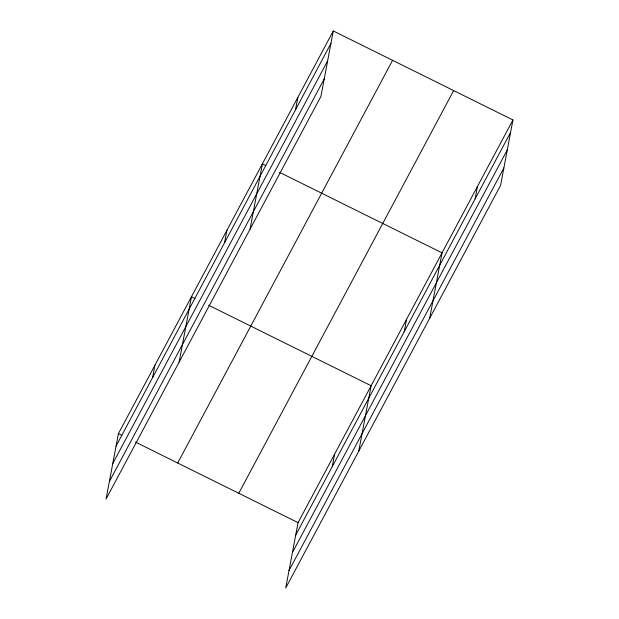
<?xml version="1.0" encoding="UTF-8"?>
<svg xmlns="http://www.w3.org/2000/svg" width="619" height="619" viewBox="0 0 619 619"><rect width="100%" height="100%" fill="white"/><g stroke="black" fill="none" stroke-linecap="round" stroke-linejoin="round"><path stroke-width="0.93" d="M333.293 30.95L118.415 433.64L106.058 499.046L320.936 96.355L333.293 30.95L512.942 119.954L500.585 185.36L285.707 588.05L298.064 522.645L512.942 119.954M152.591 377.652L154.943 365.187M179.115 362.13L191.472 296.725L194.908 298.428M224.573 242.749L226.933 230.283M250.03 229.239L262.386 163.842L265.822 165.544M295.487 109.857L297.84 97.392M332.233 466.656L334.593 454.191M358.765 451.135L371.121 385.73L208.657 305.244M404.222 331.753L406.575 319.288M429.679 318.243L442.036 252.838L279.571 172.353M475.137 198.861L477.489 186.396M116.055 446.106L330.941 43.415M112.759 463.577L327.637 60.886M109.354 481.574L324.24 78.884M177.699 463.012L392.578 60.322M238.779 493.273L453.657 90.583M295.704 535.11L510.59 132.42M292.408 552.581L507.286 149.891M289.003 570.579L503.889 167.888M118.415 433.64L121.85 435.343M135.6 442.159L298.064 522.645"/></g></svg>
